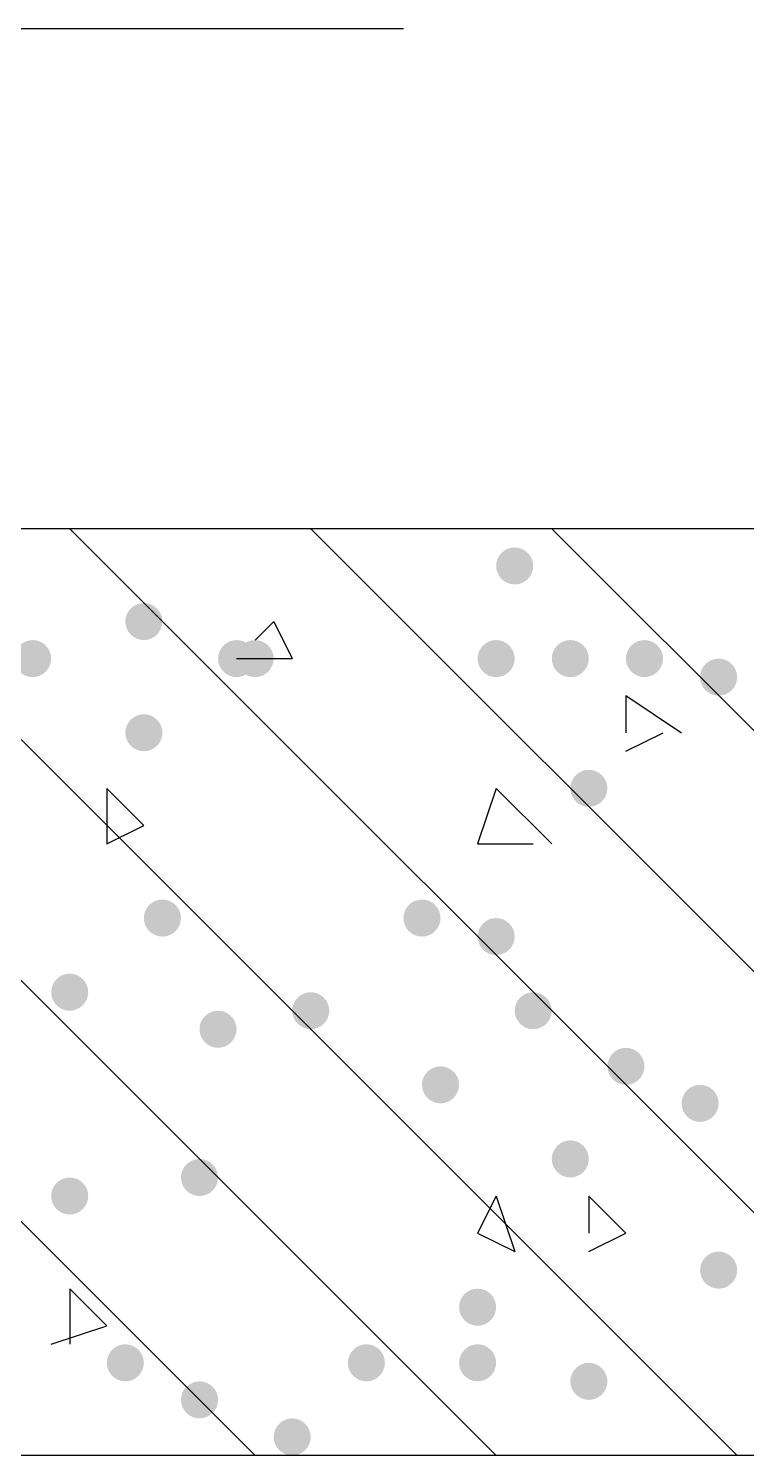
# Model space of a CAD drawing. Header units: inches. Extents: x 11 to 286, y 6 to 196.
# Drawn here: x 98.726 to 100.365, y 122.569 to 125.829 of the extents above; entities that cross this region are included whole.
import ezdxf

# ---------------------------------------------------------------- set-up
doc = ezdxf.new("R2010")
doc.units = ezdxf.units.IN
doc.header["$MEASUREMENT"] = 0
doc.layers.add('PDF_几何图形', color=7, linetype='Continuous')
doc.layers.add('PDF_实体填充', color=7, linetype='Continuous', true_color=0xffffff)

msp = doc.modelspace()

# ---------------------------------------------------------------- hatches: boundary and pattern name
at = {"layer": 'PDF_实体填充', "transparency": 33554559}
h = msp.add_hatch(color=7, dxfattribs=at)
edge = h.paths.add_edge_path(flags=0)
edge.add_spline(control_points=[(99.8784, 124.6011), (99.8784, 124.5778), (99.8594, 124.5588), (99.8361, 124.5588)], knot_values=[0, 0, 0, 0, 1, 1, 1, 1], degree=3, periodic=0)
edge.add_spline(control_points=[(99.8361, 124.5588), (99.8128, 124.5588), (99.7938, 124.5778), (99.7938, 124.6011)], knot_values=[0, 0, 0, 0, 1, 1, 1, 1], degree=3, periodic=0)
edge.add_line((99.7938, 124.6011), (99.7938, 124.6011))
edge.add_spline(control_points=[(99.7938, 124.6011), (99.7938, 124.6244), (99.8128, 124.6434), (99.8361, 124.6434)], knot_values=[0, 0, 0, 0, 1, 1, 1, 1], degree=3, periodic=0)
edge.add_spline(control_points=[(99.8361, 124.6434), (99.8594, 124.6434), (99.8784, 124.6244), (99.8784, 124.6011)], knot_values=[0, 0, 0, 0, 1, 1, 1, 1], degree=3, periodic=0)
edge.add_line((99.8784, 124.6011), (99.8784, 124.6011))
edge.add_line((99.8784, 124.6011), (99.8784, 124.6011))
h = msp.add_hatch(color=7, dxfattribs=at)
edge = h.paths.add_edge_path(flags=0)
edge.add_spline(control_points=[(99.0318, 124.4741), (99.0318, 124.4508), (99.0127, 124.4318), (98.9894, 124.4318)], knot_values=[0, 0, 0, 0, 1, 1, 1, 1], degree=3, periodic=0)
edge.add_spline(control_points=[(98.9894, 124.4318), (98.9662, 124.4318), (98.9471, 124.4508), (98.9471, 124.4741)], knot_values=[0, 0, 0, 0, 1, 1, 1, 1], degree=3, periodic=0)
edge.add_line((98.9471, 124.4741), (98.9471, 124.4741))
edge.add_spline(control_points=[(98.9471, 124.4741), (98.9471, 124.4974), (98.9662, 124.5164), (98.9894, 124.5164)], knot_values=[0, 0, 0, 0, 1, 1, 1, 1], degree=3, periodic=0)
edge.add_spline(control_points=[(98.9894, 124.5164), (99.0127, 124.5164), (99.0318, 124.4974), (99.0318, 124.4741)], knot_values=[0, 0, 0, 0, 1, 1, 1, 1], degree=3, periodic=0)
edge.add_line((99.0318, 124.4741), (99.0318, 124.4741))
edge.add_line((99.0318, 124.4741), (99.0318, 124.4741))
h = msp.add_hatch(color=7, dxfattribs=at)
edge = h.paths.add_edge_path(flags=0)
edge.add_spline(control_points=[(98.7778, 124.3894), (98.7778, 124.3662), (98.7587, 124.3471), (98.7354, 124.3471)], knot_values=[0, 0, 0, 0, 1, 1, 1, 1], degree=3, periodic=0)
edge.add_spline(control_points=[(98.7354, 124.3471), (98.7122, 124.3471), (98.6931, 124.3662), (98.6931, 124.3894)], knot_values=[0, 0, 0, 0, 1, 1, 1, 1], degree=3, periodic=0)
edge.add_line((98.6931, 124.3894), (98.6931, 124.3894))
edge.add_spline(control_points=[(98.6931, 124.3894), (98.6931, 124.4127), (98.7122, 124.4318), (98.7354, 124.4318)], knot_values=[0, 0, 0, 0, 1, 1, 1, 1], degree=3, periodic=0)
edge.add_spline(control_points=[(98.7354, 124.4318), (98.7587, 124.4318), (98.7778, 124.4127), (98.7778, 124.3894)], knot_values=[0, 0, 0, 0, 1, 1, 1, 1], degree=3, periodic=0)
edge.add_line((98.7778, 124.3894), (98.7778, 124.3894))
edge.add_line((98.7778, 124.3894), (98.7778, 124.3894))
h = msp.add_hatch(color=7, dxfattribs=at)
edge = h.paths.add_edge_path(flags=0)
edge.add_spline(control_points=[(99.2434, 124.3894), (99.2434, 124.3662), (99.2244, 124.3471), (99.2011, 124.3471)], knot_values=[0, 0, 0, 0, 1, 1, 1, 1], degree=3, periodic=0)
edge.add_spline(control_points=[(99.2011, 124.3471), (99.1778, 124.3471), (99.1588, 124.3662), (99.1588, 124.3894)], knot_values=[0, 0, 0, 0, 1, 1, 1, 1], degree=3, periodic=0)
edge.add_line((99.1588, 124.3894), (99.1588, 124.3894))
edge.add_spline(control_points=[(99.1588, 124.3894), (99.1588, 124.4127), (99.1778, 124.4318), (99.2011, 124.4318)], knot_values=[0, 0, 0, 0, 1, 1, 1, 1], degree=3, periodic=0)
edge.add_spline(control_points=[(99.2011, 124.4318), (99.2244, 124.4318), (99.2434, 124.4127), (99.2434, 124.3894)], knot_values=[0, 0, 0, 0, 1, 1, 1, 1], degree=3, periodic=0)
edge.add_line((99.2434, 124.3894), (99.2434, 124.3894))
edge.add_line((99.2434, 124.3894), (99.2434, 124.3894))
h = msp.add_hatch(color=7, dxfattribs=at)
edge = h.paths.add_edge_path(flags=0)
edge.add_spline(control_points=[(99.2858, 124.3894), (99.2858, 124.3662), (99.2667, 124.3471), (99.2434, 124.3471)], knot_values=[0, 0, 0, 0, 1, 1, 1, 1], degree=3, periodic=0)
edge.add_spline(control_points=[(99.2434, 124.3471), (99.2202, 124.3471), (99.2011, 124.3662), (99.2011, 124.3894)], knot_values=[0, 0, 0, 0, 1, 1, 1, 1], degree=3, periodic=0)
edge.add_line((99.2011, 124.3894), (99.2011, 124.3894))
edge.add_spline(control_points=[(99.2011, 124.3894), (99.2011, 124.4127), (99.2202, 124.4318), (99.2434, 124.4318)], knot_values=[0, 0, 0, 0, 1, 1, 1, 1], degree=3, periodic=0)
edge.add_spline(control_points=[(99.2434, 124.4318), (99.2667, 124.4318), (99.2858, 124.4127), (99.2858, 124.3894)], knot_values=[0, 0, 0, 0, 1, 1, 1, 1], degree=3, periodic=0)
edge.add_line((99.2858, 124.3894), (99.2858, 124.3894))
edge.add_line((99.2858, 124.3894), (99.2858, 124.3894))
h = msp.add_hatch(color=7, dxfattribs=at)
edge = h.paths.add_edge_path(flags=0)
edge.add_spline(control_points=[(99.8361, 124.3894), (99.8361, 124.3662), (99.8171, 124.3471), (99.7938, 124.3471)], knot_values=[0, 0, 0, 0, 1, 1, 1, 1], degree=3, periodic=0)
edge.add_spline(control_points=[(99.7938, 124.3471), (99.7705, 124.3471), (99.7514, 124.3662), (99.7514, 124.3894)], knot_values=[0, 0, 0, 0, 1, 1, 1, 1], degree=3, periodic=0)
edge.add_line((99.7514, 124.3894), (99.7514, 124.3894))
edge.add_spline(control_points=[(99.7514, 124.3894), (99.7514, 124.4127), (99.7705, 124.4318), (99.7938, 124.4318)], knot_values=[0, 0, 0, 0, 1, 1, 1, 1], degree=3, periodic=0)
edge.add_spline(control_points=[(99.7938, 124.4318), (99.8171, 124.4318), (99.8361, 124.4127), (99.8361, 124.3894)], knot_values=[0, 0, 0, 0, 1, 1, 1, 1], degree=3, periodic=0)
edge.add_line((99.8361, 124.3894), (99.8361, 124.3894))
edge.add_line((99.8361, 124.3894), (99.8361, 124.3894))
h = msp.add_hatch(color=7, dxfattribs=at)
edge = h.paths.add_edge_path(flags=0)
edge.add_spline(control_points=[(100.0054, 124.3894), (100.0054, 124.3662), (99.9864, 124.3471), (99.9631, 124.3471)], knot_values=[0, 0, 0, 0, 1, 1, 1, 1], degree=3, periodic=0)
edge.add_spline(control_points=[(99.9631, 124.3471), (99.9398, 124.3471), (99.9208, 124.3662), (99.9208, 124.3894)], knot_values=[0, 0, 0, 0, 1, 1, 1, 1], degree=3, periodic=0)
edge.add_line((99.9208, 124.3894), (99.9208, 124.3894))
edge.add_spline(control_points=[(99.9208, 124.3894), (99.9208, 124.4127), (99.9398, 124.4318), (99.9631, 124.4318)], knot_values=[0, 0, 0, 0, 1, 1, 1, 1], degree=3, periodic=0)
edge.add_spline(control_points=[(99.9631, 124.4318), (99.9864, 124.4318), (100.0054, 124.4127), (100.0054, 124.3894)], knot_values=[0, 0, 0, 0, 1, 1, 1, 1], degree=3, periodic=0)
edge.add_line((100.0054, 124.3894), (100.0054, 124.3894))
edge.add_line((100.0054, 124.3894), (100.0054, 124.3894))
h = msp.add_hatch(color=7, dxfattribs=at)
edge = h.paths.add_edge_path(flags=0)
edge.add_spline(control_points=[(100.1748, 124.3894), (100.1748, 124.3662), (100.1557, 124.3471), (100.1324, 124.3471)], knot_values=[0, 0, 0, 0, 1, 1, 1, 1], degree=3, periodic=0)
edge.add_spline(control_points=[(100.1324, 124.3471), (100.1092, 124.3471), (100.0901, 124.3662), (100.0901, 124.3894)], knot_values=[0, 0, 0, 0, 1, 1, 1, 1], degree=3, periodic=0)
edge.add_line((100.0901, 124.3894), (100.0901, 124.3894))
edge.add_spline(control_points=[(100.0901, 124.3894), (100.0901, 124.4127), (100.1092, 124.4318), (100.1324, 124.4318)], knot_values=[0, 0, 0, 0, 1, 1, 1, 1], degree=3, periodic=0)
edge.add_spline(control_points=[(100.1324, 124.4318), (100.1557, 124.4318), (100.1748, 124.4127), (100.1748, 124.3894)], knot_values=[0, 0, 0, 0, 1, 1, 1, 1], degree=3, periodic=0)
edge.add_line((100.1748, 124.3894), (100.1748, 124.3894))
edge.add_line((100.1748, 124.3894), (100.1748, 124.3894))
h = msp.add_hatch(color=7, dxfattribs=at)
edge = h.paths.add_edge_path(flags=0)
edge.add_spline(control_points=[(100.3441, 124.3471), (100.3441, 124.3238), (100.3251, 124.3048), (100.3018, 124.3048)], knot_values=[0, 0, 0, 0, 1, 1, 1, 1], degree=3, periodic=0)
edge.add_spline(control_points=[(100.3018, 124.3048), (100.2785, 124.3048), (100.2594, 124.3238), (100.2594, 124.3471)], knot_values=[0, 0, 0, 0, 1, 1, 1, 1], degree=3, periodic=0)
edge.add_line((100.2594, 124.3471), (100.2594, 124.3471))
edge.add_spline(control_points=[(100.2594, 124.3471), (100.2594, 124.3704), (100.2785, 124.3894), (100.3018, 124.3894)], knot_values=[0, 0, 0, 0, 1, 1, 1, 1], degree=3, periodic=0)
edge.add_spline(control_points=[(100.3018, 124.3894), (100.3251, 124.3894), (100.3441, 124.3704), (100.3441, 124.3471)], knot_values=[0, 0, 0, 0, 1, 1, 1, 1], degree=3, periodic=0)
edge.add_line((100.3441, 124.3471), (100.3441, 124.3471))
edge.add_line((100.3441, 124.3471), (100.3441, 124.3471))
h = msp.add_hatch(color=7, dxfattribs=at)
edge = h.paths.add_edge_path(flags=0)
edge.add_spline(control_points=[(99.0318, 124.2201), (99.0318, 124.1968), (99.0127, 124.1778), (98.9894, 124.1778)], knot_values=[0, 0, 0, 0, 1, 1, 1, 1], degree=3, periodic=0)
edge.add_spline(control_points=[(98.9894, 124.1778), (98.9662, 124.1778), (98.9471, 124.1968), (98.9471, 124.2201)], knot_values=[0, 0, 0, 0, 1, 1, 1, 1], degree=3, periodic=0)
edge.add_line((98.9471, 124.2201), (98.9471, 124.2201))
edge.add_spline(control_points=[(98.9471, 124.2201), (98.9471, 124.2434), (98.9662, 124.2624), (98.9894, 124.2624)], knot_values=[0, 0, 0, 0, 1, 1, 1, 1], degree=3, periodic=0)
edge.add_spline(control_points=[(98.9894, 124.2624), (99.0127, 124.2624), (99.0318, 124.2434), (99.0318, 124.2201)], knot_values=[0, 0, 0, 0, 1, 1, 1, 1], degree=3, periodic=0)
edge.add_line((99.0318, 124.2201), (99.0318, 124.2201))
edge.add_line((99.0318, 124.2201), (99.0318, 124.2201))
h = msp.add_hatch(color=7, dxfattribs=at)
edge = h.paths.add_edge_path(flags=0)
edge.add_spline(control_points=[(100.0478, 124.0931), (100.0478, 124.0698), (100.0287, 124.0508), (100.0054, 124.0508)], knot_values=[0, 0, 0, 0, 1, 1, 1, 1], degree=3, periodic=0)
edge.add_spline(control_points=[(100.0054, 124.0508), (99.9822, 124.0508), (99.9631, 124.0698), (99.9631, 124.0931)], knot_values=[0, 0, 0, 0, 1, 1, 1, 1], degree=3, periodic=0)
edge.add_line((99.9631, 124.0931), (99.9631, 124.0931))
edge.add_spline(control_points=[(99.9631, 124.0931), (99.9631, 124.1164), (99.9822, 124.1354), (100.0054, 124.1354)], knot_values=[0, 0, 0, 0, 1, 1, 1, 1], degree=3, periodic=0)
edge.add_spline(control_points=[(100.0054, 124.1354), (100.0287, 124.1354), (100.0478, 124.1164), (100.0478, 124.0931)], knot_values=[0, 0, 0, 0, 1, 1, 1, 1], degree=3, periodic=0)
edge.add_line((100.0478, 124.0931), (100.0478, 124.0931))
edge.add_line((100.0478, 124.0931), (100.0478, 124.0931))
h = msp.add_hatch(color=7, dxfattribs=at)
edge = h.paths.add_edge_path(flags=0)
edge.add_spline(control_points=[(99.0741, 123.7968), (99.0741, 123.7735), (99.0551, 123.7544), (99.0318, 123.7544)], knot_values=[0, 0, 0, 0, 1, 1, 1, 1], degree=3, periodic=0)
edge.add_spline(control_points=[(99.0318, 123.7544), (99.0085, 123.7544), (98.9894, 123.7735), (98.9894, 123.7968)], knot_values=[0, 0, 0, 0, 1, 1, 1, 1], degree=3, periodic=0)
edge.add_line((98.9894, 123.7968), (98.9894, 123.7968))
edge.add_spline(control_points=[(98.9894, 123.7968), (98.9894, 123.8201), (99.0085, 123.8391), (99.0318, 123.8391)], knot_values=[0, 0, 0, 0, 1, 1, 1, 1], degree=3, periodic=0)
edge.add_spline(control_points=[(99.0318, 123.8391), (99.0551, 123.8391), (99.0741, 123.8201), (99.0741, 123.7968)], knot_values=[0, 0, 0, 0, 1, 1, 1, 1], degree=3, periodic=0)
edge.add_line((99.0741, 123.7968), (99.0741, 123.7968))
edge.add_line((99.0741, 123.7968), (99.0741, 123.7968))
h = msp.add_hatch(color=7, dxfattribs=at)
edge = h.paths.add_edge_path(flags=0)
edge.add_spline(control_points=[(99.6668, 123.7968), (99.6668, 123.7735), (99.6477, 123.7544), (99.6244, 123.7544)], knot_values=[0, 0, 0, 0, 1, 1, 1, 1], degree=3, periodic=0)
edge.add_spline(control_points=[(99.6244, 123.7544), (99.6012, 123.7544), (99.5821, 123.7735), (99.5821, 123.7968)], knot_values=[0, 0, 0, 0, 1, 1, 1, 1], degree=3, periodic=0)
edge.add_line((99.5821, 123.7968), (99.5821, 123.7968))
edge.add_spline(control_points=[(99.5821, 123.7968), (99.5821, 123.8201), (99.6012, 123.8391), (99.6244, 123.8391)], knot_values=[0, 0, 0, 0, 1, 1, 1, 1], degree=3, periodic=0)
edge.add_spline(control_points=[(99.6244, 123.8391), (99.6477, 123.8391), (99.6668, 123.8201), (99.6668, 123.7968)], knot_values=[0, 0, 0, 0, 1, 1, 1, 1], degree=3, periodic=0)
edge.add_line((99.6668, 123.7968), (99.6668, 123.7968))
edge.add_line((99.6668, 123.7968), (99.6668, 123.7968))
h = msp.add_hatch(color=7, dxfattribs=at)
edge = h.paths.add_edge_path(flags=0)
edge.add_spline(control_points=[(99.8361, 123.7544), (99.8361, 123.7312), (99.8171, 123.7121), (99.7938, 123.7121)], knot_values=[0, 0, 0, 0, 1, 1, 1, 1], degree=3, periodic=0)
edge.add_spline(control_points=[(99.7938, 123.7121), (99.7705, 123.7121), (99.7514, 123.7312), (99.7514, 123.7544)], knot_values=[0, 0, 0, 0, 1, 1, 1, 1], degree=3, periodic=0)
edge.add_line((99.7514, 123.7544), (99.7514, 123.7544))
edge.add_spline(control_points=[(99.7514, 123.7544), (99.7514, 123.7777), (99.7705, 123.7968), (99.7938, 123.7968)], knot_values=[0, 0, 0, 0, 1, 1, 1, 1], degree=3, periodic=0)
edge.add_spline(control_points=[(99.7938, 123.7968), (99.8171, 123.7968), (99.8361, 123.7777), (99.8361, 123.7544)], knot_values=[0, 0, 0, 0, 1, 1, 1, 1], degree=3, periodic=0)
edge.add_line((99.8361, 123.7544), (99.8361, 123.7544))
edge.add_line((99.8361, 123.7544), (99.8361, 123.7544))
h = msp.add_hatch(color=7, dxfattribs=at)
edge = h.paths.add_edge_path(flags=0)
edge.add_spline(control_points=[(98.8624, 123.6274), (98.8624, 123.6042), (98.8434, 123.5851), (98.8201, 123.5851)], knot_values=[0, 0, 0, 0, 1, 1, 1, 1], degree=3, periodic=0)
edge.add_spline(control_points=[(98.8201, 123.5851), (98.7968, 123.5851), (98.7778, 123.6042), (98.7778, 123.6274)], knot_values=[0, 0, 0, 0, 1, 1, 1, 1], degree=3, periodic=0)
edge.add_line((98.7778, 123.6274), (98.7778, 123.6274))
edge.add_spline(control_points=[(98.7778, 123.6274), (98.7778, 123.6507), (98.7968, 123.6698), (98.8201, 123.6698)], knot_values=[0, 0, 0, 0, 1, 1, 1, 1], degree=3, periodic=0)
edge.add_spline(control_points=[(98.8201, 123.6698), (98.8434, 123.6698), (98.8624, 123.6507), (98.8624, 123.6274)], knot_values=[0, 0, 0, 0, 1, 1, 1, 1], degree=3, periodic=0)
edge.add_line((98.8624, 123.6274), (98.8624, 123.6274))
edge.add_line((98.8624, 123.6274), (98.8624, 123.6274))
h = msp.add_hatch(color=7, dxfattribs=at)
edge = h.paths.add_edge_path(flags=0)
edge.add_spline(control_points=[(99.4128, 123.5851), (99.4128, 123.5618), (99.3937, 123.5428), (99.3704, 123.5428)], knot_values=[0, 0, 0, 0, 1, 1, 1, 1], degree=3, periodic=0)
edge.add_spline(control_points=[(99.3704, 123.5428), (99.3472, 123.5428), (99.3281, 123.5618), (99.3281, 123.5851)], knot_values=[0, 0, 0, 0, 1, 1, 1, 1], degree=3, periodic=0)
edge.add_line((99.3281, 123.5851), (99.3281, 123.5851))
edge.add_spline(control_points=[(99.3281, 123.5851), (99.3281, 123.6084), (99.3472, 123.6274), (99.3704, 123.6274)], knot_values=[0, 0, 0, 0, 1, 1, 1, 1], degree=3, periodic=0)
edge.add_spline(control_points=[(99.3704, 123.6274), (99.3937, 123.6274), (99.4128, 123.6084), (99.4128, 123.5851)], knot_values=[0, 0, 0, 0, 1, 1, 1, 1], degree=3, periodic=0)
edge.add_line((99.4128, 123.5851), (99.4128, 123.5851))
edge.add_line((99.4128, 123.5851), (99.4128, 123.5851))
h = msp.add_hatch(color=7, dxfattribs=at)
edge = h.paths.add_edge_path(flags=0)
edge.add_spline(control_points=[(99.9208, 123.5851), (99.9208, 123.5618), (99.9017, 123.5428), (99.8784, 123.5428)], knot_values=[0, 0, 0, 0, 1, 1, 1, 1], degree=3, periodic=0)
edge.add_spline(control_points=[(99.8784, 123.5428), (99.8552, 123.5428), (99.8361, 123.5618), (99.8361, 123.5851)], knot_values=[0, 0, 0, 0, 1, 1, 1, 1], degree=3, periodic=0)
edge.add_line((99.8361, 123.5851), (99.8361, 123.5851))
edge.add_spline(control_points=[(99.8361, 123.5851), (99.8361, 123.6084), (99.8552, 123.6274), (99.8784, 123.6274)], knot_values=[0, 0, 0, 0, 1, 1, 1, 1], degree=3, periodic=0)
edge.add_spline(control_points=[(99.8784, 123.6274), (99.9017, 123.6274), (99.9208, 123.6084), (99.9208, 123.5851)], knot_values=[0, 0, 0, 0, 1, 1, 1, 1], degree=3, periodic=0)
edge.add_line((99.9208, 123.5851), (99.9208, 123.5851))
edge.add_line((99.9208, 123.5851), (99.9208, 123.5851))
h = msp.add_hatch(color=7, dxfattribs=at)
edge = h.paths.add_edge_path(flags=0)
edge.add_spline(control_points=[(99.2011, 123.5428), (99.2011, 123.5195), (99.1821, 123.5004), (99.1588, 123.5004)], knot_values=[0, 0, 0, 0, 1, 1, 1, 1], degree=3, periodic=0)
edge.add_spline(control_points=[(99.1588, 123.5004), (99.1355, 123.5004), (99.1164, 123.5195), (99.1164, 123.5428)], knot_values=[0, 0, 0, 0, 1, 1, 1, 1], degree=3, periodic=0)
edge.add_line((99.1164, 123.5428), (99.1164, 123.5428))
edge.add_spline(control_points=[(99.1164, 123.5428), (99.1164, 123.5661), (99.1355, 123.5851), (99.1588, 123.5851)], knot_values=[0, 0, 0, 0, 1, 1, 1, 1], degree=3, periodic=0)
edge.add_spline(control_points=[(99.1588, 123.5851), (99.1821, 123.5851), (99.2011, 123.5661), (99.2011, 123.5428)], knot_values=[0, 0, 0, 0, 1, 1, 1, 1], degree=3, periodic=0)
edge.add_line((99.2011, 123.5428), (99.2011, 123.5428))
edge.add_line((99.2011, 123.5428), (99.2011, 123.5428))
h = msp.add_hatch(color=7, dxfattribs=at)
edge = h.paths.add_edge_path(flags=0)
edge.add_spline(control_points=[(99.2011, 123.5428), (99.2011, 123.5195), (99.1821, 123.5004), (99.1588, 123.5004)], knot_values=[0, 0, 0, 0, 1, 1, 1, 1], degree=3, periodic=0)
edge.add_spline(control_points=[(99.1588, 123.5004), (99.1355, 123.5004), (99.1164, 123.5195), (99.1164, 123.5428)], knot_values=[0, 0, 0, 0, 1, 1, 1, 1], degree=3, periodic=0)
edge.add_line((99.1164, 123.5428), (99.1164, 123.5428))
edge.add_spline(control_points=[(99.1164, 123.5428), (99.1164, 123.5661), (99.1355, 123.5851), (99.1588, 123.5851)], knot_values=[0, 0, 0, 0, 1, 1, 1, 1], degree=3, periodic=0)
edge.add_spline(control_points=[(99.1588, 123.5851), (99.1821, 123.5851), (99.2011, 123.5661), (99.2011, 123.5428)], knot_values=[0, 0, 0, 0, 1, 1, 1, 1], degree=3, periodic=0)
edge.add_line((99.2011, 123.5428), (99.2011, 123.5428))
edge.add_line((99.2011, 123.5428), (99.2011, 123.5428))
h = msp.add_hatch(color=7, dxfattribs=at)
edge = h.paths.add_edge_path(flags=0)
edge.add_spline(control_points=[(100.1324, 123.4581), (100.1324, 123.4348), (100.1134, 123.4158), (100.0901, 123.4158)], knot_values=[0, 0, 0, 0, 1, 1, 1, 1], degree=3, periodic=0)
edge.add_spline(control_points=[(100.0901, 123.4158), (100.0668, 123.4158), (100.0478, 123.4348), (100.0478, 123.4581)], knot_values=[0, 0, 0, 0, 1, 1, 1, 1], degree=3, periodic=0)
edge.add_line((100.0478, 123.4581), (100.0478, 123.4581))
edge.add_spline(control_points=[(100.0478, 123.4581), (100.0478, 123.4814), (100.0668, 123.5004), (100.0901, 123.5004)], knot_values=[0, 0, 0, 0, 1, 1, 1, 1], degree=3, periodic=0)
edge.add_spline(control_points=[(100.0901, 123.5004), (100.1134, 123.5004), (100.1324, 123.4814), (100.1324, 123.4581)], knot_values=[0, 0, 0, 0, 1, 1, 1, 1], degree=3, periodic=0)
edge.add_line((100.1324, 123.4581), (100.1324, 123.4581))
edge.add_line((100.1324, 123.4581), (100.1324, 123.4581))
h = msp.add_hatch(color=7, dxfattribs=at)
edge = h.paths.add_edge_path(flags=0)
edge.add_spline(control_points=[(99.7091, 123.4158), (99.7091, 123.3925), (99.6901, 123.3734), (99.6668, 123.3734)], knot_values=[0, 0, 0, 0, 1, 1, 1, 1], degree=3, periodic=0)
edge.add_spline(control_points=[(99.6668, 123.3734), (99.6435, 123.3734), (99.6244, 123.3925), (99.6244, 123.4158)], knot_values=[0, 0, 0, 0, 1, 1, 1, 1], degree=3, periodic=0)
edge.add_line((99.6244, 123.4158), (99.6244, 123.4158))
edge.add_spline(control_points=[(99.6244, 123.4158), (99.6244, 123.4391), (99.6435, 123.4581), (99.6668, 123.4581)], knot_values=[0, 0, 0, 0, 1, 1, 1, 1], degree=3, periodic=0)
edge.add_spline(control_points=[(99.6668, 123.4581), (99.6901, 123.4581), (99.7091, 123.4391), (99.7091, 123.4158)], knot_values=[0, 0, 0, 0, 1, 1, 1, 1], degree=3, periodic=0)
edge.add_line((99.7091, 123.4158), (99.7091, 123.4158))
edge.add_line((99.7091, 123.4158), (99.7091, 123.4158))
h = msp.add_hatch(color=7, dxfattribs=at)
edge = h.paths.add_edge_path(flags=0)
edge.add_spline(control_points=[(100.3018, 123.3734), (100.3018, 123.3502), (100.2827, 123.3311), (100.2594, 123.3311)], knot_values=[0, 0, 0, 0, 1, 1, 1, 1], degree=3, periodic=0)
edge.add_spline(control_points=[(100.2594, 123.3311), (100.2362, 123.3311), (100.2171, 123.3502), (100.2171, 123.3734)], knot_values=[0, 0, 0, 0, 1, 1, 1, 1], degree=3, periodic=0)
edge.add_line((100.2171, 123.3734), (100.2171, 123.3734))
edge.add_spline(control_points=[(100.2171, 123.3734), (100.2171, 123.3967), (100.2362, 123.4158), (100.2594, 123.4158)], knot_values=[0, 0, 0, 0, 1, 1, 1, 1], degree=3, periodic=0)
edge.add_spline(control_points=[(100.2594, 123.4158), (100.2827, 123.4158), (100.3018, 123.3967), (100.3018, 123.3734)], knot_values=[0, 0, 0, 0, 1, 1, 1, 1], degree=3, periodic=0)
edge.add_line((100.3018, 123.3734), (100.3018, 123.3734))
edge.add_line((100.3018, 123.3734), (100.3018, 123.3734))
h = msp.add_hatch(color=7, dxfattribs=at)
edge = h.paths.add_edge_path(flags=0)
edge.add_spline(control_points=[(100.0054, 123.2464), (100.0054, 123.2232), (99.9864, 123.2041), (99.9631, 123.2041)], knot_values=[0, 0, 0, 0, 1, 1, 1, 1], degree=3, periodic=0)
edge.add_spline(control_points=[(99.9631, 123.2041), (99.9398, 123.2041), (99.9208, 123.2232), (99.9208, 123.2464)], knot_values=[0, 0, 0, 0, 1, 1, 1, 1], degree=3, periodic=0)
edge.add_line((99.9208, 123.2464), (99.9208, 123.2464))
edge.add_spline(control_points=[(99.9208, 123.2464), (99.9208, 123.2697), (99.9398, 123.2888), (99.9631, 123.2888)], knot_values=[0, 0, 0, 0, 1, 1, 1, 1], degree=3, periodic=0)
edge.add_spline(control_points=[(99.9631, 123.2888), (99.9864, 123.2888), (100.0054, 123.2697), (100.0054, 123.2464)], knot_values=[0, 0, 0, 0, 1, 1, 1, 1], degree=3, periodic=0)
edge.add_line((100.0054, 123.2464), (100.0054, 123.2464))
edge.add_line((100.0054, 123.2464), (100.0054, 123.2464))
h = msp.add_hatch(color=7, dxfattribs=at)
edge = h.paths.add_edge_path(flags=0)
edge.add_spline(control_points=[(99.1588, 123.2041), (99.1588, 123.1808), (99.1397, 123.1618), (99.1164, 123.1618)], knot_values=[0, 0, 0, 0, 1, 1, 1, 1], degree=3, periodic=0)
edge.add_spline(control_points=[(99.1164, 123.1618), (99.0932, 123.1618), (99.0741, 123.1808), (99.0741, 123.2041)], knot_values=[0, 0, 0, 0, 1, 1, 1, 1], degree=3, periodic=0)
edge.add_line((99.0741, 123.2041), (99.0741, 123.2041))
edge.add_spline(control_points=[(99.0741, 123.2041), (99.0741, 123.2274), (99.0932, 123.2464), (99.1164, 123.2464)], knot_values=[0, 0, 0, 0, 1, 1, 1, 1], degree=3, periodic=0)
edge.add_spline(control_points=[(99.1164, 123.2464), (99.1397, 123.2464), (99.1588, 123.2274), (99.1588, 123.2041)], knot_values=[0, 0, 0, 0, 1, 1, 1, 1], degree=3, periodic=0)
edge.add_line((99.1588, 123.2041), (99.1588, 123.2041))
edge.add_line((99.1588, 123.2041), (99.1588, 123.2041))
h = msp.add_hatch(color=7, dxfattribs=at)
edge = h.paths.add_edge_path(flags=0)
edge.add_spline(control_points=[(98.8624, 123.1618), (98.8624, 123.1385), (98.8434, 123.1194), (98.8201, 123.1194)], knot_values=[0, 0, 0, 0, 1, 1, 1, 1], degree=3, periodic=0)
edge.add_spline(control_points=[(98.8201, 123.1194), (98.7968, 123.1194), (98.7778, 123.1385), (98.7778, 123.1618)], knot_values=[0, 0, 0, 0, 1, 1, 1, 1], degree=3, periodic=0)
edge.add_line((98.7778, 123.1618), (98.7778, 123.1618))
edge.add_spline(control_points=[(98.7778, 123.1618), (98.7778, 123.1851), (98.7968, 123.2041), (98.8201, 123.2041)], knot_values=[0, 0, 0, 0, 1, 1, 1, 1], degree=3, periodic=0)
edge.add_spline(control_points=[(98.8201, 123.2041), (98.8434, 123.2041), (98.8624, 123.1851), (98.8624, 123.1618)], knot_values=[0, 0, 0, 0, 1, 1, 1, 1], degree=3, periodic=0)
edge.add_line((98.8624, 123.1618), (98.8624, 123.1618))
edge.add_line((98.8624, 123.1618), (98.8624, 123.1618))
h = msp.add_hatch(color=7, dxfattribs=at)
edge = h.paths.add_edge_path(flags=0)
edge.add_spline(control_points=[(100.3441, 122.9924), (100.3441, 122.9692), (100.3251, 122.9501), (100.3018, 122.9501)], knot_values=[0, 0, 0, 0, 1, 1, 1, 1], degree=3, periodic=0)
edge.add_spline(control_points=[(100.3018, 122.9501), (100.2785, 122.9501), (100.2594, 122.9692), (100.2594, 122.9924)], knot_values=[0, 0, 0, 0, 1, 1, 1, 1], degree=3, periodic=0)
edge.add_line((100.2594, 122.9924), (100.2594, 122.9924))
edge.add_spline(control_points=[(100.2594, 122.9924), (100.2594, 123.0157), (100.2785, 123.0348), (100.3018, 123.0348)], knot_values=[0, 0, 0, 0, 1, 1, 1, 1], degree=3, periodic=0)
edge.add_spline(control_points=[(100.3018, 123.0348), (100.3251, 123.0348), (100.3441, 123.0157), (100.3441, 122.9924)], knot_values=[0, 0, 0, 0, 1, 1, 1, 1], degree=3, periodic=0)
edge.add_line((100.3441, 122.9924), (100.3441, 122.9924))
edge.add_line((100.3441, 122.9924), (100.3441, 122.9924))
h = msp.add_hatch(color=7, dxfattribs=at)
edge = h.paths.add_edge_path(flags=0)
edge.add_spline(control_points=[(99.7938, 122.9078), (99.7938, 122.8845), (99.7747, 122.8654), (99.7514, 122.8654)], knot_values=[0, 0, 0, 0, 1, 1, 1, 1], degree=3, periodic=0)
edge.add_spline(control_points=[(99.7514, 122.8654), (99.7282, 122.8654), (99.7091, 122.8845), (99.7091, 122.9078)], knot_values=[0, 0, 0, 0, 1, 1, 1, 1], degree=3, periodic=0)
edge.add_line((99.7091, 122.9078), (99.7091, 122.9078))
edge.add_spline(control_points=[(99.7091, 122.9078), (99.7091, 122.9311), (99.7282, 122.9501), (99.7514, 122.9501)], knot_values=[0, 0, 0, 0, 1, 1, 1, 1], degree=3, periodic=0)
edge.add_spline(control_points=[(99.7514, 122.9501), (99.7747, 122.9501), (99.7938, 122.9311), (99.7938, 122.9078)], knot_values=[0, 0, 0, 0, 1, 1, 1, 1], degree=3, periodic=0)
edge.add_line((99.7938, 122.9078), (99.7938, 122.9078))
edge.add_line((99.7938, 122.9078), (99.7938, 122.9078))
h = msp.add_hatch(color=7, dxfattribs=at)
edge = h.paths.add_edge_path(flags=0)
edge.add_spline(control_points=[(98.9894, 122.7808), (98.9894, 122.7575), (98.9704, 122.7384), (98.9471, 122.7384)], knot_values=[0, 0, 0, 0, 1, 1, 1, 1], degree=3, periodic=0)
edge.add_spline(control_points=[(98.9471, 122.7384), (98.9238, 122.7384), (98.9048, 122.7575), (98.9048, 122.7808)], knot_values=[0, 0, 0, 0, 1, 1, 1, 1], degree=3, periodic=0)
edge.add_line((98.9048, 122.7808), (98.9048, 122.7808))
edge.add_spline(control_points=[(98.9048, 122.7808), (98.9048, 122.8041), (98.9238, 122.8231), (98.9471, 122.8231)], knot_values=[0, 0, 0, 0, 1, 1, 1, 1], degree=3, periodic=0)
edge.add_spline(control_points=[(98.9471, 122.8231), (98.9704, 122.8231), (98.9894, 122.8041), (98.9894, 122.7808)], knot_values=[0, 0, 0, 0, 1, 1, 1, 1], degree=3, periodic=0)
edge.add_line((98.9894, 122.7808), (98.9894, 122.7808))
edge.add_line((98.9894, 122.7808), (98.9894, 122.7808))
h = msp.add_hatch(color=7, dxfattribs=at)
edge = h.paths.add_edge_path(flags=0)
edge.add_spline(control_points=[(99.5398, 122.7808), (99.5398, 122.7575), (99.5207, 122.7384), (99.4974, 122.7384)], knot_values=[0, 0, 0, 0, 1, 1, 1, 1], degree=3, periodic=0)
edge.add_spline(control_points=[(99.4974, 122.7384), (99.4742, 122.7384), (99.4551, 122.7575), (99.4551, 122.7808)], knot_values=[0, 0, 0, 0, 1, 1, 1, 1], degree=3, periodic=0)
edge.add_line((99.4551, 122.7808), (99.4551, 122.7808))
edge.add_spline(control_points=[(99.4551, 122.7808), (99.4551, 122.8041), (99.4742, 122.8231), (99.4974, 122.8231)], knot_values=[0, 0, 0, 0, 1, 1, 1, 1], degree=3, periodic=0)
edge.add_spline(control_points=[(99.4974, 122.8231), (99.5207, 122.8231), (99.5398, 122.8041), (99.5398, 122.7808)], knot_values=[0, 0, 0, 0, 1, 1, 1, 1], degree=3, periodic=0)
edge.add_line((99.5398, 122.7808), (99.5398, 122.7808))
edge.add_line((99.5398, 122.7808), (99.5398, 122.7808))
h = msp.add_hatch(color=7, dxfattribs=at)
edge = h.paths.add_edge_path(flags=0)
edge.add_spline(control_points=[(99.7938, 122.7808), (99.7938, 122.7575), (99.7747, 122.7384), (99.7514, 122.7384)], knot_values=[0, 0, 0, 0, 1, 1, 1, 1], degree=3, periodic=0)
edge.add_spline(control_points=[(99.7514, 122.7384), (99.7282, 122.7384), (99.7091, 122.7575), (99.7091, 122.7808)], knot_values=[0, 0, 0, 0, 1, 1, 1, 1], degree=3, periodic=0)
edge.add_line((99.7091, 122.7808), (99.7091, 122.7808))
edge.add_spline(control_points=[(99.7091, 122.7808), (99.7091, 122.8041), (99.7282, 122.8231), (99.7514, 122.8231)], knot_values=[0, 0, 0, 0, 1, 1, 1, 1], degree=3, periodic=0)
edge.add_spline(control_points=[(99.7514, 122.8231), (99.7747, 122.8231), (99.7938, 122.8041), (99.7938, 122.7808)], knot_values=[0, 0, 0, 0, 1, 1, 1, 1], degree=3, periodic=0)
edge.add_line((99.7938, 122.7808), (99.7938, 122.7808))
edge.add_line((99.7938, 122.7808), (99.7938, 122.7808))
h = msp.add_hatch(color=7, dxfattribs=at)
edge = h.paths.add_edge_path(flags=0)
edge.add_spline(control_points=[(100.0478, 122.7384), (100.0478, 122.7152), (100.0287, 122.6961), (100.0054, 122.6961)], knot_values=[0, 0, 0, 0, 1, 1, 1, 1], degree=3, periodic=0)
edge.add_spline(control_points=[(100.0054, 122.6961), (99.9822, 122.6961), (99.9631, 122.7152), (99.9631, 122.7384)], knot_values=[0, 0, 0, 0, 1, 1, 1, 1], degree=3, periodic=0)
edge.add_line((99.9631, 122.7384), (99.9631, 122.7384))
edge.add_spline(control_points=[(99.9631, 122.7384), (99.9631, 122.7617), (99.9822, 122.7808), (100.0054, 122.7808)], knot_values=[0, 0, 0, 0, 1, 1, 1, 1], degree=3, periodic=0)
edge.add_spline(control_points=[(100.0054, 122.7808), (100.0287, 122.7808), (100.0478, 122.7617), (100.0478, 122.7384)], knot_values=[0, 0, 0, 0, 1, 1, 1, 1], degree=3, periodic=0)
edge.add_line((100.0478, 122.7384), (100.0478, 122.7384))
edge.add_line((100.0478, 122.7384), (100.0478, 122.7384))
h = msp.add_hatch(color=7, dxfattribs=at)
edge = h.paths.add_edge_path(flags=0)
edge.add_spline(control_points=[(99.1588, 122.6961), (99.1588, 122.6728), (99.1397, 122.6538), (99.1164, 122.6538)], knot_values=[0, 0, 0, 0, 1, 1, 1, 1], degree=3, periodic=0)
edge.add_spline(control_points=[(99.1164, 122.6538), (99.0932, 122.6538), (99.0741, 122.6728), (99.0741, 122.6961)], knot_values=[0, 0, 0, 0, 1, 1, 1, 1], degree=3, periodic=0)
edge.add_line((99.0741, 122.6961), (99.0741, 122.6961))
edge.add_spline(control_points=[(99.0741, 122.6961), (99.0741, 122.7194), (99.0932, 122.7384), (99.1164, 122.7384)], knot_values=[0, 0, 0, 0, 1, 1, 1, 1], degree=3, periodic=0)
edge.add_spline(control_points=[(99.1164, 122.7384), (99.1397, 122.7384), (99.1588, 122.7194), (99.1588, 122.6961)], knot_values=[0, 0, 0, 0, 1, 1, 1, 1], degree=3, periodic=0)
edge.add_line((99.1588, 122.6961), (99.1588, 122.6961))
edge.add_line((99.1588, 122.6961), (99.1588, 122.6961))
h = msp.add_hatch(color=7, dxfattribs=at)
edge = h.paths.add_edge_path(flags=0)
edge.add_spline(control_points=[(99.3704, 122.6114), (99.3704, 122.5882), (99.3514, 122.5691), (99.3281, 122.5691)], knot_values=[0, 0, 0, 0, 1, 1, 1, 1], degree=3, periodic=0)
edge.add_spline(control_points=[(99.3281, 122.5691), (99.3048, 122.5691), (99.2858, 122.5882), (99.2858, 122.6114)], knot_values=[0, 0, 0, 0, 1, 1, 1, 1], degree=3, periodic=0)
edge.add_line((99.2858, 122.6114), (99.2858, 122.6114))
edge.add_spline(control_points=[(99.2858, 122.6114), (99.2858, 122.6347), (99.3048, 122.6538), (99.3281, 122.6538)], knot_values=[0, 0, 0, 0, 1, 1, 1, 1], degree=3, periodic=0)
edge.add_spline(control_points=[(99.3281, 122.6538), (99.3514, 122.6538), (99.3704, 122.6347), (99.3704, 122.6114)], knot_values=[0, 0, 0, 0, 1, 1, 1, 1], degree=3, periodic=0)
edge.add_line((99.3704, 122.6114), (99.3704, 122.6114))
edge.add_line((99.3704, 122.6114), (99.3704, 122.6114))

# ---------------------------------------------------------------- linework, layer by layer
at = {"layer": 'PDF_几何图形'}
for p, q in [((122.9078, 124.6858), (68.6788, 124.6858)), ((97.1268, 124.6858), (99.2434, 122.5691)), ((97.6771, 124.6858), (99.7938, 122.5691)), ((98.2274, 124.6858), (100.3441, 122.5691)), ((98.8201, 124.6858), (100.9368, 122.5691)), ((99.3704, 124.6858), (101.4871, 122.5691)), ((99.9208, 124.6858), (102.0374, 122.5691)), ((99.2858, 124.4741), (99.2434, 124.4318)), ((99.2858, 124.4741), (99.3281, 124.3894)), ((99.2011, 124.3894), (99.3281, 124.3894)), ((100.0901, 124.3048), (100.2171, 124.2201)), ((100.0901, 124.3048), (100.0901, 124.2201)), ((100.0901, 124.1778), (100.1748, 124.2201)), ((98.9048, 124.0931), (98.9894, 124.0084)), ((98.9048, 124.0931), (98.9048, 123.9661)), ((99.7938, 124.0931), (99.7514, 123.9661)), ((99.7938, 124.0931), (99.9208, 123.9661)), ((98.9048, 123.9661), (98.9894, 124.0084)), ((99.7514, 123.9661), (99.8784, 123.9661)), ((99.7938, 123.1618), (99.7514, 123.0771)), ((99.7938, 123.1618), (99.8361, 123.0348)), ((100.0054, 123.1618), (100.0901, 123.0771)), ((100.0054, 123.1618), (100.0054, 123.0771)), ((99.7514, 123.0771), (99.8361, 123.0348)), ((100.0054, 123.0348), (100.0901, 123.0771)), ((98.8201, 122.9501), (98.9048, 122.8654)), ((98.8201, 122.9501), (98.8201, 122.8231)), ((98.7778, 122.8231), (98.9048, 122.8654)), ((122.9078, 122.5691), (66.0964, 122.5691))]:
    msp.add_line(p, q, dxfattribs=at)
msp.add_lwpolyline([(92.4278, 125.8288), (91.2848, 124.6858), (90.1418, 125.8288), (99.5821, 125.8288)], dxfattribs=at)

doc.saveas('drawing.dxf')
